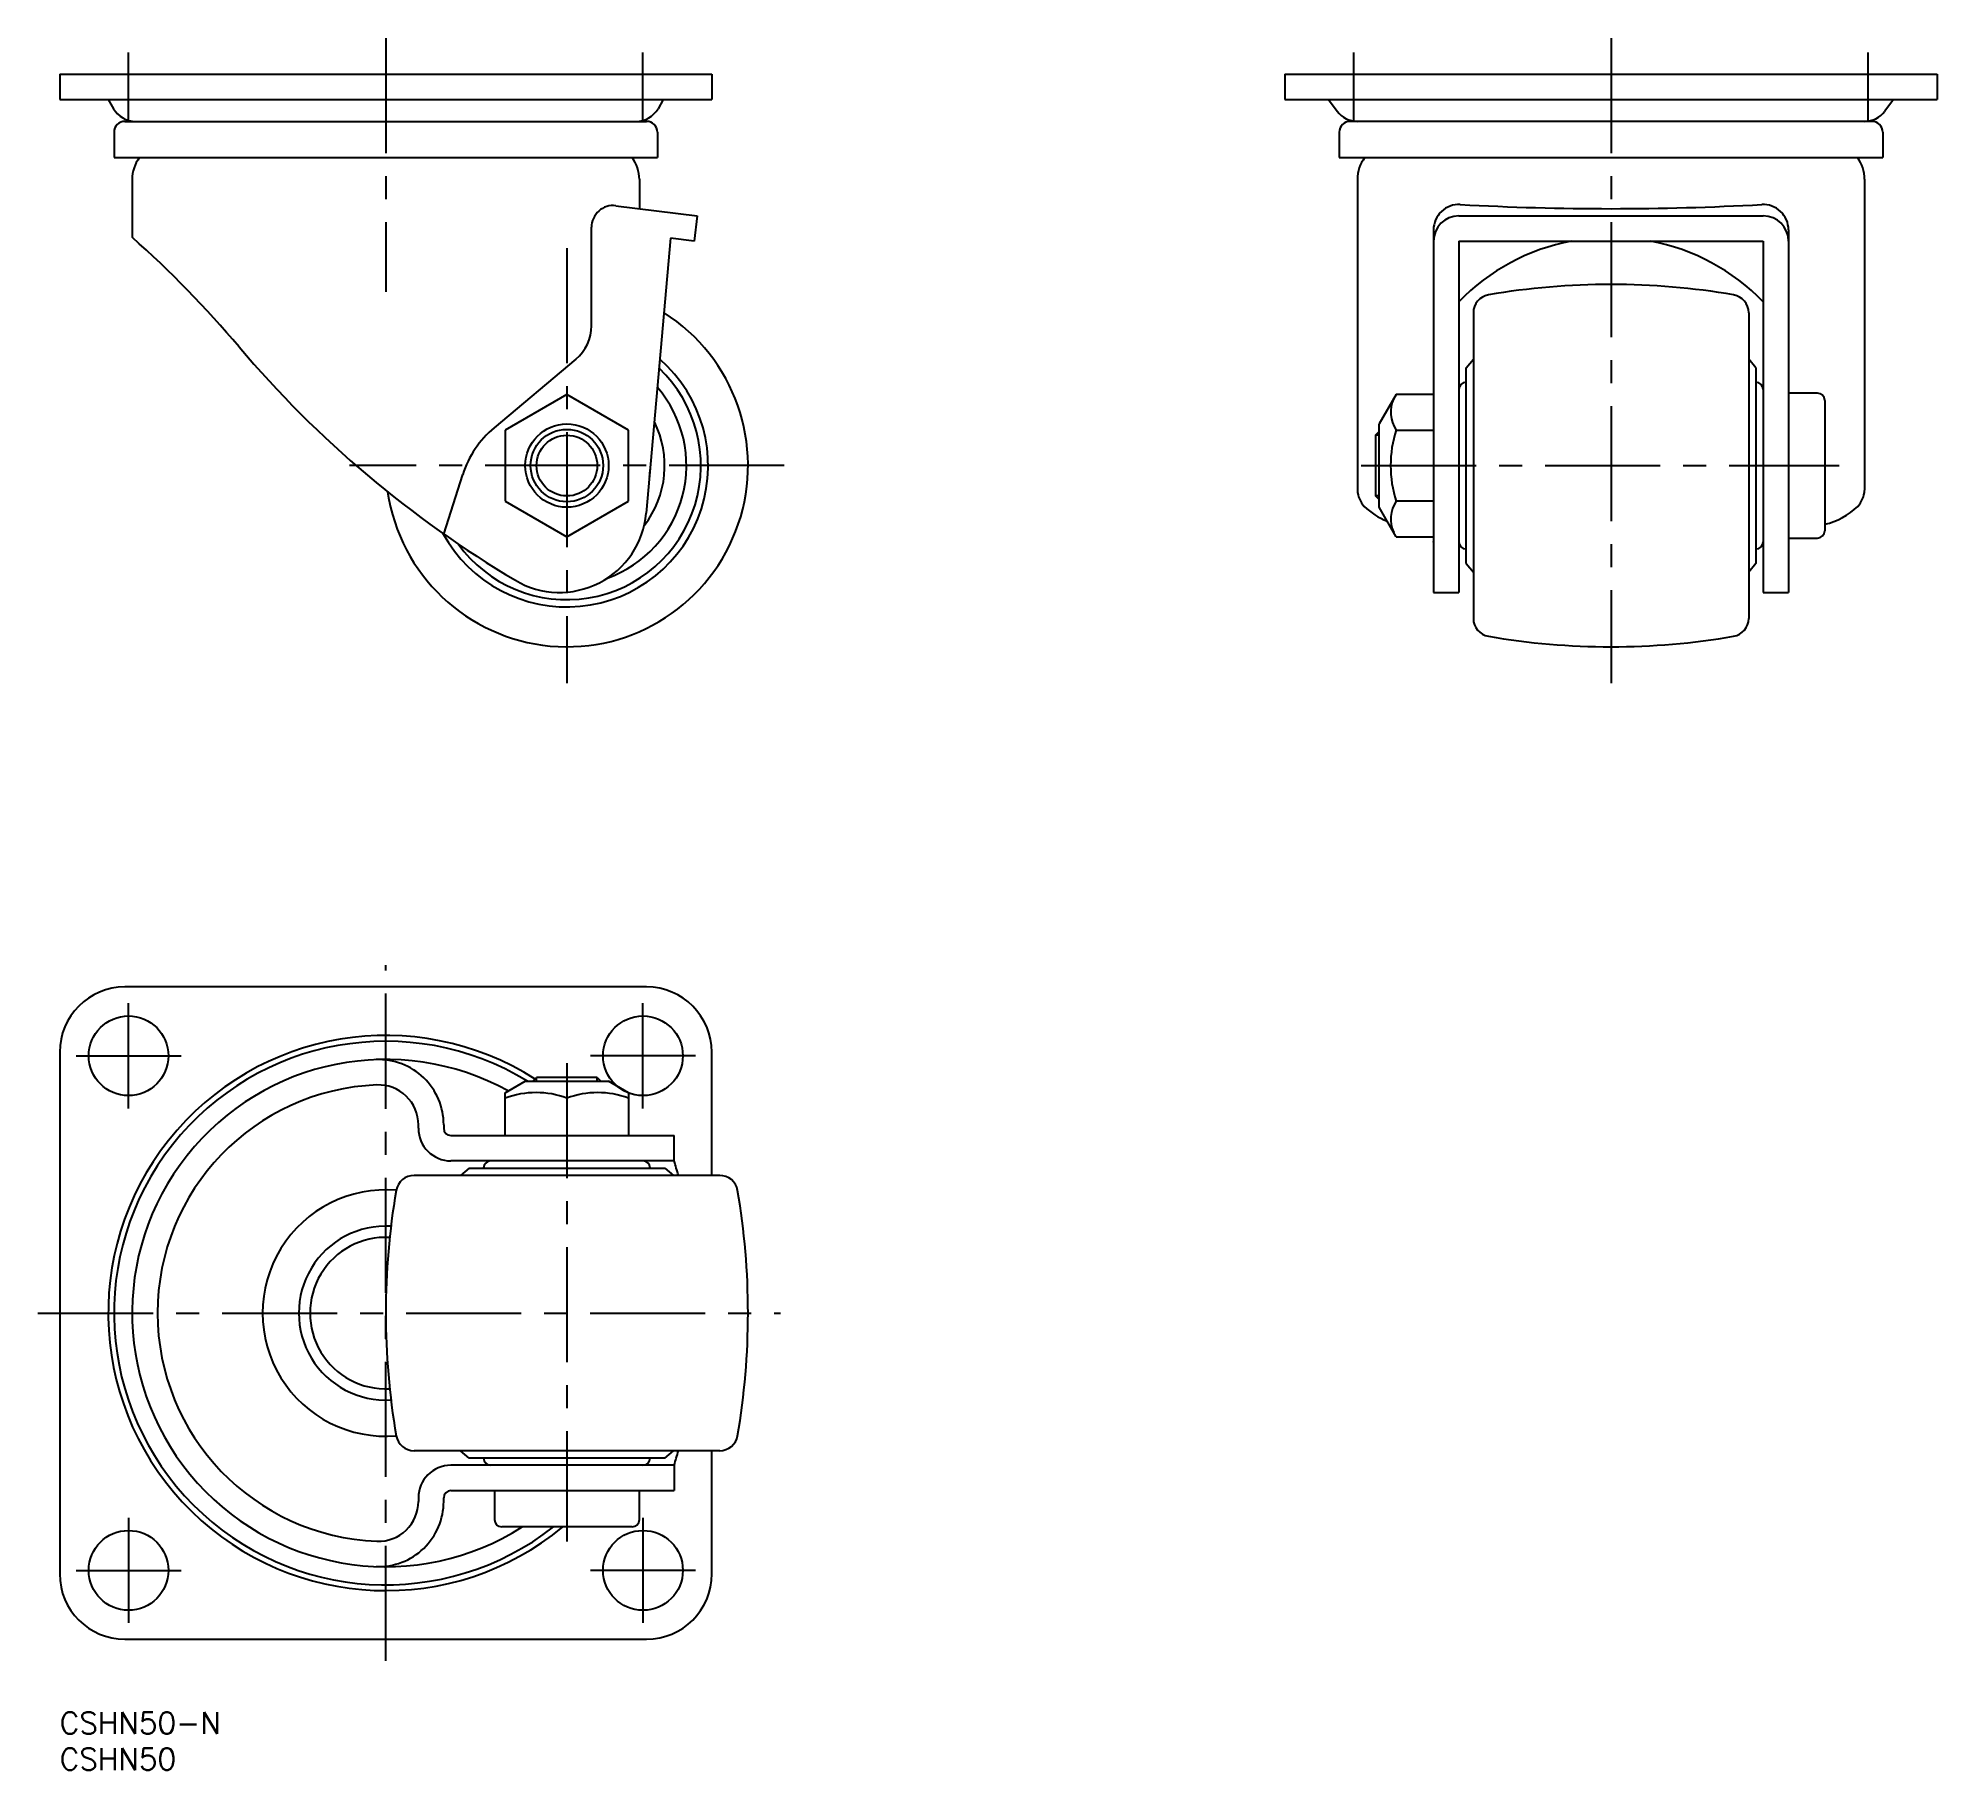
# Model space of a CAD drawing. Extents: x -3 to 259, y -8 to 231.
import ezdxf

# ---------------------------------------------------------------- set-up
doc = ezdxf.new("R2010")
doc.units = 0
doc.header["$LTSCALE"] = 0.5
doc.linetypes.add('CENTER', pattern=[50.8, 31.75, -6.35, 6.35, -6.35])
for name, color, linetype in [('MSM_CENTER', 1, 'CENTER'), ('MSM_CONTINUOUS', 7, 'CONTINUOUS'), ('MSM_NARROW', 5, 'CONTINUOUS'), ('MSM_PART_NUMBER', 7, 'CONTINUOUS')]:
    doc.layers.add(name, color=color, linetype=linetype)
doc.styles.get("Standard").update_dxf_attribs({"font": 'txt.shx', "height": 3, "bigfont": 'bigfont.shx'})

# ---------------------------------------------------------------- blocks, each defined once
blk = doc.blocks.new('*U22')
at = {"layer": 'MSM_PART_NUMBER'}
blk.add_text('CSHN50-N', height=3, dxfattribs=at).set_placement((0, -3))
blk = doc.blocks.new('*U23')
at = {"layer": 'MSM_PART_NUMBER'}
blk.add_text('CSHN50', height=3, dxfattribs=at).set_placement((0, -8))

msp = doc.modelspace()

# ---------------------------------------------------------------- linework, layer by layer
at = {"layer": 'MSM_CENTER'}
for p, q in [((45, 230.99), (45, 195.96)), ((214.11, 230.99), (214.11, 141.99)), ((9.5, 219.49), (9.5, 228.99)), ((80.5, 219.49), (80.5, 228.99)), ((178.61, 219.49), (178.61, 228.99)), ((249.61, 219.49), (249.61, 228.99)), ((70, 201.99), (70, 141.99)), ((100, 171.99), (40, 171.99)), ((179.61, 171.99), (245.61, 171.99)), ((45, 7.05), (45, 103.05)), ((9.5, 83.3), (9.5, 97.8)), ((80.5, 83.3), (80.5, 97.8)), ((2.25, 90.55), (16.75, 90.55)), ((70, 89.55), (70, 23.55)), ((87.75, 90.55), (73.25, 90.55)), ((-3, 55.05), (99.5, 55.05)), ((9.5, 26.8), (9.5, 12.3)), ((80.5, 26.8), (80.5, 12.3)), ((2.25, 19.55), (16.75, 19.55)), ((87.75, 19.55), (73.25, 19.55))]:
    msp.add_line(p, q, dxfattribs=at)
at = {"layer": 'MSM_CONTINUOUS'}
for p, q in [((0, 225.99), (0, 222.49)), ((0, 225.99), (90, 225.99)), ((90, 225.99), (90, 222.49)), ((169.11, 225.99), (169.11, 222.49)), ((169.11, 225.99), (259.11, 225.99)), ((259.11, 225.99), (259.11, 222.49)), ((0, 222.49), (90, 222.49)), ((6.7, 222.49), (7.42, 221.24)), ((83.3, 222.49), (82.58, 221.24)), ((169.11, 222.49), (259.11, 222.49)), ((175.11, 222.49), (176.31, 220.89)), ((253.11, 222.49), (251.91, 220.89)), ((7.5, 217.99), (7.5, 214.49)), ((9, 219.49), (81, 219.49)), ((82.5, 217.99), (82.5, 214.49)), ((176.61, 217.99), (176.61, 214.49)), ((250.11, 219.49), (178.11, 219.49)), ((251.61, 217.99), (251.61, 214.49)), ((7.5, 214.49), (82.5, 214.49)), ((176.61, 214.49), (251.61, 214.49)), ((10, 211.49), (10, 203.49)), ((80, 211.49), (80, 207.44)), ((179.11, 211.49), (179.11, 168.58)), ((249.11, 211.49), (249.11, 168.58)), ((76.76, 207.85), (88, 206.45)), ((73.39, 191.29), (73.39, 204.87)), ((88, 206.45), (87.57, 202.97)), ((189.61, 204.52), (189.61, 154.49)), ((193.11, 206.45), (235.11, 206.45)), ((238.61, 204.52), (238.61, 154.49)), ((84.32, 203.38), (80.95, 165.43)), ((87.57, 202.97), (84.32, 203.38)), ((193.11, 202.97), (193.11, 154.49)), ((193.11, 202.97), (235.11, 202.97)), ((235.11, 202.97), (235.11, 154.49)), ((195.11, 193.08), (195.11, 150.9)), ((233.11, 193.08), (233.11, 150.9)), ((71.25, 186.69), (59.96, 177.21)), ((194.11, 185.49), (195.11, 186.69)), ((234.11, 185.49), (233.11, 186.69)), ((194.11, 158.49), (194.11, 185.49)), ((234.11, 185.49), (234.11, 158.49)), ((70, 181.8), (61.5, 176.9)), ((78.5, 176.9), (70, 181.8)), ((184.45, 181.8), (182.11, 177.74)), ((189.61, 181.8), (184.45, 181.8)), ((242.61, 181.99), (238.61, 181.99)), ((243.61, 180.99), (243.61, 162.99)), ((61.5, 176.9), (61.5, 167.08)), ((78.5, 167.08), (78.5, 176.9)), ((181.61, 176.18), (182.11, 176.68)), ((181.61, 176.18), (181.61, 167.8)), ((182.11, 166.24), (182.11, 177.74)), ((184.45, 176.9), (189.61, 176.9)), ((53, 162.55), (55.62, 170.76)), ((182.11, 167.3), (181.61, 167.8)), ((61.5, 167.08), (70, 162.17)), ((70, 162.17), (78.5, 167.08)), ((184.45, 162.17), (182.11, 166.24)), ((189.61, 167.08), (184.45, 167.08)), ((184.45, 162.17), (189.61, 162.17)), ((238.61, 161.99), (242.61, 161.99)), ((194.11, 158.49), (195.11, 157.29)), ((234.11, 158.49), (233.11, 157.29)), ((189.61, 154.49), (193.11, 154.49)), ((235.11, 154.49), (238.61, 154.49)), ((81, 100.05), (9, 100.05)), ((0, 91.05), (0, 19.05)), ((90, 74.05), (90, 91.05)), ((61.5, 85.46), (64.25, 87.05)), ((64.25, 87.05), (75.75, 87.05)), ((65.31, 87.05), (65.81, 87.55)), ((74.19, 87.55), (65.81, 87.55)), ((74.19, 87.55), (74.69, 87.05)), ((78.5, 85.46), (75.75, 87.05)), ((61.5, 79.55), (61.5, 85.46)), ((70, 84.7), (70, 79.55)), ((78.5, 85.46), (78.5, 79.55)), ((49.5, 80.55), (49.5, 81.03)), ((53, 81.03), (53, 80.55)), ((54, 79.55), (84.8, 79.55)), ((84.8, 76.05), (84.8, 79.55)), ((84.8, 76.05), (54, 76.05)), ((91.09, 74.05), (48.91, 74.05)), ((56.5, 75.05), (55.3, 74.05)), ((56.5, 75.05), (83.5, 75.05)), ((83.5, 75.05), (84.7, 74.05)), ((91.09, 36.05), (48.91, 36.05)), ((56.5, 35.05), (55.3, 36.05)), ((83.5, 35.05), (56.5, 35.05)), ((83.5, 35.05), (84.7, 36.05)), ((90, 19.05), (90, 36.05)), ((84.8, 34.05), (54, 34.05)), ((84.8, 34.05), (84.8, 30.55)), ((49.5, 29.55), (49.5, 29.07)), ((53, 29.07), (53, 29.55)), ((54, 30.55), (84.8, 30.55)), ((60, 30.55), (60, 26.55)), ((80, 26.55), (80, 30.55)), ((79, 25.55), (61, 25.55)), ((9, 10.05), (81, 10.05))]:
    msp.add_line(p, q, dxfattribs=at)
for centre, radius in [((70, 171.99), 5.75), ((70, 171.99), 5), ((9.5, 90.55), 5.5), ((80.5, 90.55), 5.5), ((9.5, 19.55), 5.5), ((80.5, 19.55), 5.5)]:
    msp.add_circle(centre, radius, dxfattribs=at)
for centre, radius, start, end in [((10.45, 222.99), 3.5, 210, 270), ((79.55, 222.99), 3.5, 270, 330), ((179.11, 222.99), 3.5, 216.8699, 270), ((249.11, 222.99), 3.5, 270, 323.1301), ((9, 217.99), 1.5, 90, 180), ((81, 217.99), 1.5, 0, 90), ((178.11, 217.99), 1.5, 90, 180), ((250.11, 217.99), 1.5, 0, 90), ((15, 211.49), 5, 143.1749, 180), ((75, 211.49), 5, 0, 36.8251), ((184.11, 211.49), 5, 143.1301, 180), ((244.11, 211.49), 5, 0, 36.8699), ((76.39, 204.87), 3, 82.9, 180), ((193.11, 204.52), 3.5, 86.8241, 180), ((214.11, 583), 375.56, 266.8241, 273.1759), ((235.11, 204.52), 3.5, 0, 93.1759), ((193.11, 202.95), 3.5, 90, 180), ((235.11, 202.95), 3.5, 0, 90), ((-89.74, 91.46), 150, 40.2449, 48.3203), ((214.11, 174.29), 29.2, 100.7924, 135.9867), ((214.11, 174.29), 29.2, 44.0133, 79.2076), ((214.11, 96.99), 100, 80.2569, 99.7431), ((197.61, 193.08), 2.5, 99.7431, 180), ((230.61, 193.08), 2.5, 0, 80.2569), ((70, 171.99), 25, 188.3294, 57.562), ((67.39, 191.29), 6, 310.0158, 0), ((139.24, 285.28), 150, 220.2449, 239.4026), ((70, 171.99), 19.5, 208.7106, 48.8205), ((70, 171.99), 18.5, 215.7712, 46.5278), ((194.11, 182.49), 1, 90, 180), ((234.11, 182.49), 1, 0, 90), ((70, 171.99), 16.5, 289.8179, 40.7867), ((188.04, 179.35), 4.34, 154.3842, 214.3842), ((242.61, 180.99), 1, 0, 90), ((68.96, 166.49), 14, 130.0158, 162.2668), ((70, 171.99), 13.5, 322.2707, 26.589), ((199.93, 171.99), 16.24, 162.412, 197.588), ((70, 171.99), 11.5, 352.5671, 357.2808), ((182.45, 168.7), 3.34, 182.1601, 224.3818), ((245.77, 168.7), 3.34, 315.6182, 357.8399), ((69, 166.49), 12, 239.4026, 354.924), ((186.71, 173.22), 9.56, 225.8451, 248.4709), ((188.04, 164.63), 4.34, 145.6158, 205.6158), ((241.5, 173.22), 9.56, 282.7463, 314.1549), ((242.61, 162.99), 1, 270, 0), ((187.61, 161.42), 2, 0, 2.2068), ((194.11, 161.49), 1, 180, 270), ((234.11, 161.49), 1, 270, 0), ((197.61, 150.9), 2.5, 180, 260.2569), ((230.61, 150.9), 2.5, 279.7431, 0), ((214.11, 246.99), 100, 260.2569, 279.7431), ((9, 91.05), 9, 90, 180), ((81, 91.05), 9, 0, 90), ((45, 55.05), 38.3, 57.4607, 309.6305), ((45, 55.05), 37.5, 58.5761, 308.1249), ((45, 55.05), 35, 61.1175, 302.5569), ((44, 81.03), 9, 0, 92.2042), ((45, 55.05), 31.5, 92.2042, 267.7958), ((44, 81.03), 5.5, 0, 92.2042), ((65.75, 73.19), 12.28, 69.7438, 110.2562), ((74.25, 73.19), 12.28, 69.7438, 110.2562), ((54, 80.55), 4.5, 180, 270), ((54, 80.55), 1, 180, 270), ((59.5, 75.05), 1, 90, 180), ((80.5, 75.05), 1, 0, 90), ((17.5, 55.05), 70.5, 15.6347, 17.3304), ((48.91, 71.55), 2.5, 90, 170.2569), ((91.09, 71.55), 2.5, 9.7431, 90), ((45, 55.05), 17, 85.1238, 274.8762), ((145, 55.05), 100, 170.2569, 189.7431), ((-5, 55.05), 100, 350.2569, 9.7431), ((45, 55.05), 12, 86.5602, 273.4398), ((45, 55.05), 10.45, 87.0035, 272.9965), ((48.91, 38.55), 2.5, 189.7431, 270), ((91.09, 38.55), 2.5, 270, 350.2569), ((59.5, 35.05), 1, 180, 270), ((80.5, 35.05), 1, 270, 0), ((17.5, 55.05), 70.5, 342.6696, 344.3653), ((54, 29.55), 4.5, 90, 180), ((44, 29.07), 9, 267.7958, 0), ((44, 29.07), 5.5, 267.7958, 0), ((54, 29.55), 1, 90, 180), ((61, 26.55), 1, 180, 270), ((79, 26.55), 1, 270, 0), ((9, 19.05), 9, 180, 270), ((81, 19.05), 9, 270, 0)]:
    msp.add_arc(centre, radius, start, end, dxfattribs=at)
at = {"layer": 'MSM_NARROW'}
for p, q in [((182.11, 176.18), (181.61, 176.18)), ((182.11, 167.8), (181.61, 167.8)), ((65.81, 87.05), (65.81, 87.55)), ((74.19, 87.05), (74.19, 87.55))]:
    msp.add_line(p, q, dxfattribs=at)
msp.add_circle((70, 171.99), 4.19, dxfattribs=at)

# ---------------------------------------------------------------- block references
at = {"layer": 'MSM_CONTINUOUS'}
for name in ['*U22', '*U23']:
    msp.add_blockref(name, (0, 0), dxfattribs=at)

doc.saveas('drawing.dxf')
